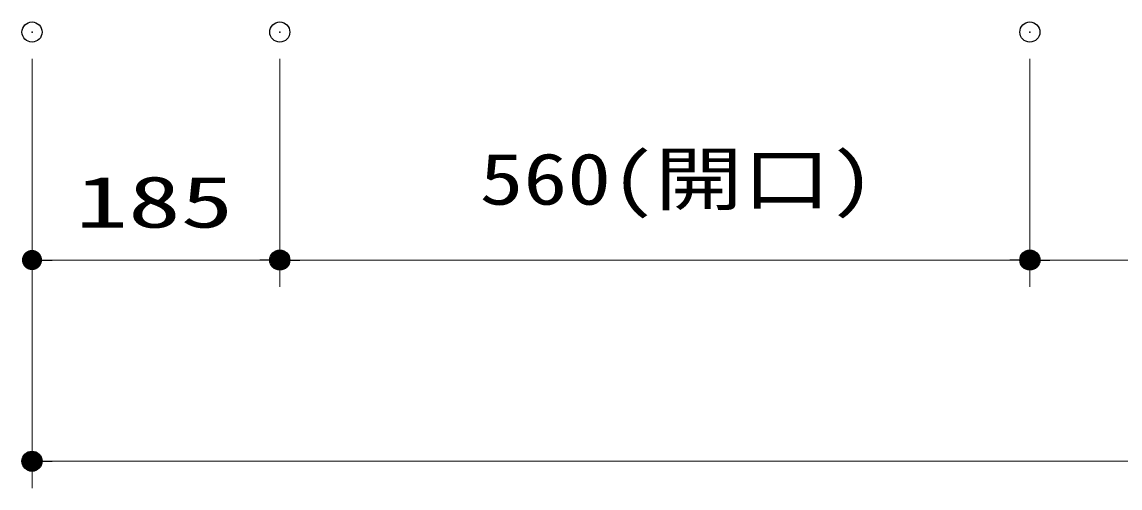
# Model space of a CAD drawing. Units: millimetres, scale not verified. Extents: x -9797 to 9797, y -4555 to 4555.
# Drawn here: x -7466 to -6646, y 590 to 938 of the extents above; entities that cross this region are included whole.
import ezdxf
from ezdxf.enums import TextEntityAlignment as Align

# ---------------------------------------------------------------- set-up
doc = ezdxf.new("R2010")
doc.units = ezdxf.units.MM
doc.header["$LTSCALE"] = 30
doc.header["$PDMODE"] = 32
doc.header["$PDSIZE"] = 15
for name, color, linetype, lineweight in [('0-0_0', 7, 'Continuous', 25), ('0-3_寸法ﾚｲﾔｰ', 30, 'Continuous', 13), ('0-4_DEFPOINTS', 7, 'Continuous', 25)]:
    doc.layers.add(name, color=color, linetype=linetype, lineweight=lineweight)
doc.styles.add('ＭＳ ゴシック', font='')
doc.styles.get('ＭＳ ゴシック').set_extended_font_data('MS Gothic')

# ---------------------------------------------------------------- blocks, each defined once
blk = doc.blocks.new('_DOT')
at = {"layer": '0-0_0', "color": 30}
blk.add_line((-15, 0), (-30, 0), dxfattribs=at)
for points in [[(0, 0), (-15, 0), (-14.88, 1.88)], [(0, 0), (-14.88, -1.88), (-15, 0)], [(0, 0), (-14.88, 1.88), (-14.53, 3.73)], [(0, 0), (-14.53, -3.73), (-14.88, -1.88)], [(0, 0), (-14.53, 3.73), (-13.95, 5.52)], [(0, 0), (-13.95, -5.52), (-14.53, -3.73)], [(0, 0), (-13.95, 5.52), (-13.14, 7.23)], [(0, 0), (-13.14, -7.23), (-13.95, -5.52)], [(0, 0), (-13.14, 7.23), (-12.14, 8.82)], [(0, 0), (-12.14, -8.82), (-13.14, -7.23)], [(0, 0), (-12.14, 8.82), (-10.93, 10.27)], [(0, 0), (-10.93, -10.27), (-12.14, -8.82)], [(0, 0), (-10.93, 10.27), (-9.56, 11.56)], [(0, 0), (-9.56, -11.56), (-10.93, -10.27)], [(0, 0), (-9.56, 11.56), (-8.04, 12.66)], [(0, 0), (-8.04, -12.66), (-9.56, -11.56)], [(0, 0), (-8.04, 12.66), (-6.39, 13.57)], [(0, 0), (-6.39, -13.57), (-8.04, -12.66)], [(0, 0), (-6.39, 13.57), (-4.64, 14.27)], [(0, 0), (-4.64, -14.27), (-6.39, -13.57)], [(0, 0), (-4.64, 14.27), (-2.81, 14.73)], [(0, 0), (-2.81, -14.73), (-4.64, -14.27)], [(0, 0), (-2.81, 14.73), (-0.94, 14.97)], [(0, 0), (-0.94, -14.97), (-2.81, -14.73)], [(0, 0), (-0.94, 14.97), (0.94, 14.97)], [(0, 0), (0.94, -14.97), (-0.94, -14.97)], [(0, 0), (0.94, 14.97), (2.81, 14.73)], [(0, 0), (2.81, 14.73), (4.64, 14.27)], [(0, 0), (4.64, 14.27), (6.39, 13.57)], [(0, 0), (6.39, 13.57), (8.04, 12.66)], [(0, 0), (8.04, 12.66), (9.56, 11.56)], [(0, 0), (9.56, 11.56), (10.93, 10.27)], [(0, 0), (10.93, 10.27), (12.14, 8.82)], [(0, 0), (12.14, 8.82), (13.14, 7.23)], [(0, 0), (13.14, 7.23), (13.95, 5.52)], [(0, 0), (13.95, 5.52), (14.53, 3.73)], [(0, 0), (14.53, 3.73), (14.88, 1.88)], [(0, 0), (14.88, 1.88), (15, 0)], [(0, 0), (2.81, -14.73), (0.94, -14.97)], [(0, 0), (4.64, -14.27), (2.81, -14.73)], [(0, 0), (6.39, -13.57), (4.64, -14.27)], [(0, 0), (8.04, -12.66), (6.39, -13.57)], [(0, 0), (9.56, -11.56), (8.04, -12.66)], [(0, 0), (10.93, -10.27), (9.56, -11.56)], [(0, 0), (12.14, -8.82), (10.93, -10.27)], [(0, 0), (13.14, -7.23), (12.14, -8.82)], [(0, 0), (13.95, -5.52), (13.14, -7.23)], [(0, 0), (14.53, -3.73), (13.95, -5.52)], [(0, 0), (14.88, -1.88), (14.53, -3.73)], [(0, 0), (15, 0), (14.88, -1.88)]]:
    blk.add_solid(points, dxfattribs=at)

msp = doc.modelspace()

# ---------------------------------------------------------------- linework, layer by layer
at = {"layer": '0-3_寸法ﾚｲﾔｰ'}
for p, q in [((-7458.51, 910), (-7458.51, 590)), ((-7458.51, 910), (-7458.51, 740)), ((-7273.51, 910), (-7273.51, 740)), ((-7273.51, 910), (-7273.51, 740)), ((-6713.51, 910), (-6713.51, 740)), ((-6713.51, 910), (-6713.51, 740)), ((-7443.51, 760), (-7288.51, 760)), ((-7258.51, 760), (-6728.51, 760)), ((-6232.01, 760), (-6698.51, 760)), ((-5373.51, 610), (-7443.51, 610))]:
    msp.add_line(p, q, dxfattribs=at)
at = {"layer": '0-4_DEFPOINTS'}
for p in [(-7458.51, 930), (-7273.51, 930), (-6713.51, 930), (-7273.51, 760), (-6713.51, 760), (-7458.51, 610)]:
    msp.add_point(p, dxfattribs=at)

# ---------------------------------------------------------------- block references
at = {"layer": '0-3_寸法ﾚｲﾔｰ', "xscale": 0.5, "yscale": 0.5, "rotation": 180}
for p in [(-7458.51, 760), (-7273.51, 760), (-6713.51, 760), (-7458.51, 610)]:
    msp.add_blockref('_DOT', p, dxfattribs=at)
at = {"layer": '0-3_寸法ﾚｲﾔｰ', "xscale": 0.5, "yscale": 0.5}
for p in [(-7273.51, 760), (-6713.51, 760)]:
    msp.add_blockref('_DOT', p, dxfattribs=at)

# ---------------------------------------------------------------- texts
at = {"layer": '0-3_寸法ﾚｲﾔｰ', "style": 'ＭＳ ゴシック'}
for s, width, p in [('560(開口)', 1.25, (-7124.37, 789.74)), ('185', 1.5, (-7426.01, 772.6))]:
    msp.add_text(s, height=38.49, dxfattribs=dict(at, width=width)).set_placement(p, align=Align.BOTTOM_LEFT)

doc.saveas('drawing.dxf')
